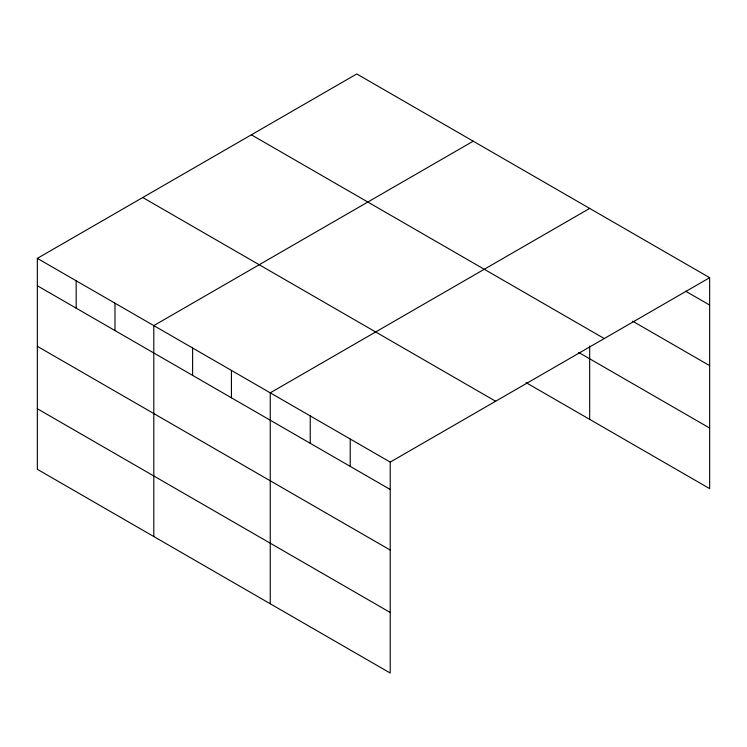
<?xml version="1.0" encoding="UTF-8"?>
<svg xmlns="http://www.w3.org/2000/svg" width="747" height="747" viewBox="0 0 747 747"><rect width="100%" height="100%" fill="white"/><g stroke="black" fill="none" stroke-linecap="round" stroke-linejoin="round"><path stroke-width="1.12" d="M37.35 258.369L390.223 462.104L390.223 673.047L37.35 469.312L37.35 258.369L356.777 73.953L709.65 277.688L709.65 488.631L525.972 382.585M473.224 141.183L153.798 325.599L153.798 536.551M589.672 208.413L270.246 392.829L270.246 603.781M390.223 462.104L709.65 277.688M685.653 291.209L709.65 305.065M632.662 321.191L709.65 365.638M251.365 134.805L604.239 338.54M578.72 352.463L709.65 428.05M142.761 197.507L495.634 401.242M37.35 285.746L390.223 489.481M37.35 346.328L390.223 550.053M37.35 408.74L390.223 612.475M589.672 346.066L589.672 419.366M350.231 439.012L350.231 466.389M310.238 415.92L310.238 443.298M231.43 370.419L231.43 397.806M192.614 348.009L192.614 375.396M114.982 303.189L114.982 330.566M76.166 280.779L76.166 308.156"/></g></svg>
